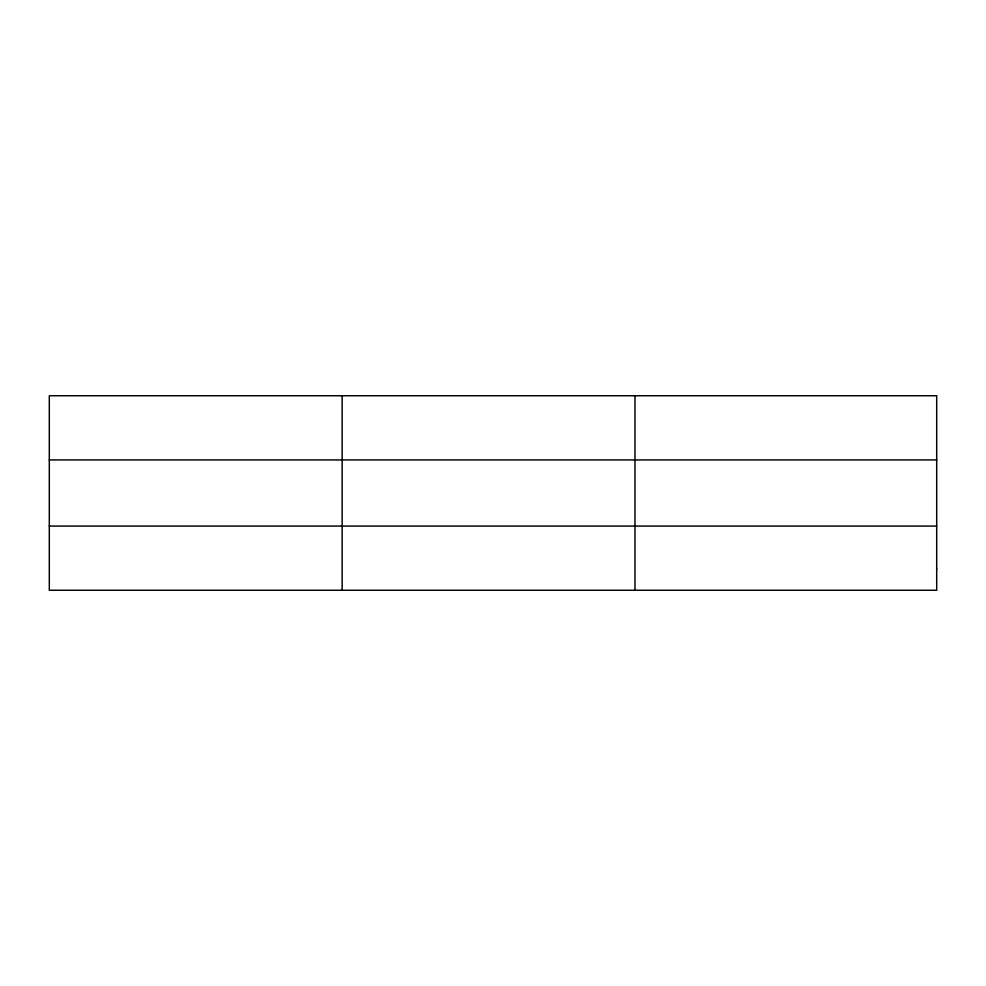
<?xml version="1.0" encoding="UTF-8"?>
<svg xmlns="http://www.w3.org/2000/svg" width="986" height="986" viewBox="0 0 986 986"><rect width="100%" height="100%" fill="white"/><g stroke="black" fill="none" stroke-linecap="round" stroke-linejoin="round"><path stroke-width="1.48" d="M342.142 590.257L342.142 395.743M634.984 590.257L634.984 395.743M49.3 459.932L936.7 459.932M49.3 526.068L936.7 526.068M936.7 568.86L936.7 590.257L49.3 590.257L49.3 395.743L936.7 395.743L936.7 568.86"/></g></svg>
